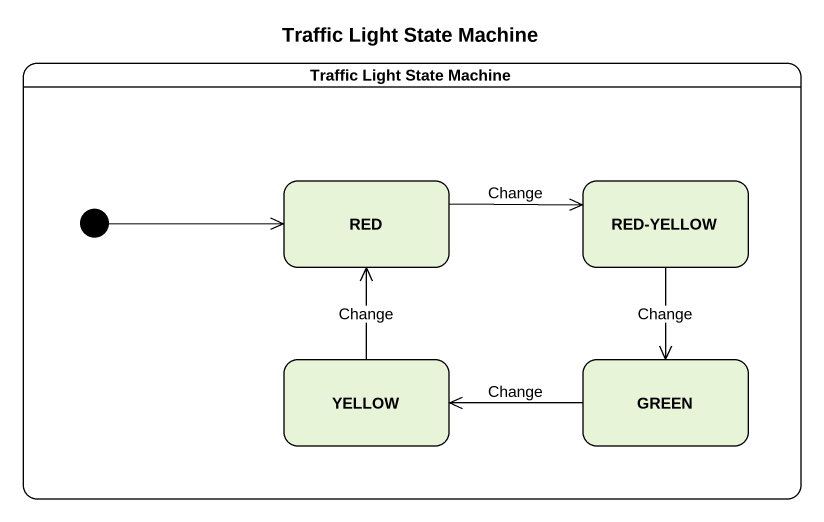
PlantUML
@startuml
title Traffic Light State Machine
hide empty description
state "Traffic Light State Machine" as Traffic_Light_State_Machine {
  state RED
  state "RED-YELLOW" as RED_YELLOW
  state YELLOW
  state GREEN
  [*] -right-> RED
}
RED -right-> RED_YELLOW : Change
RED_YELLOW --> GREEN : Change
YELLOW -up-> RED : Change
GREEN -left-> YELLOW : Change
@enduml
